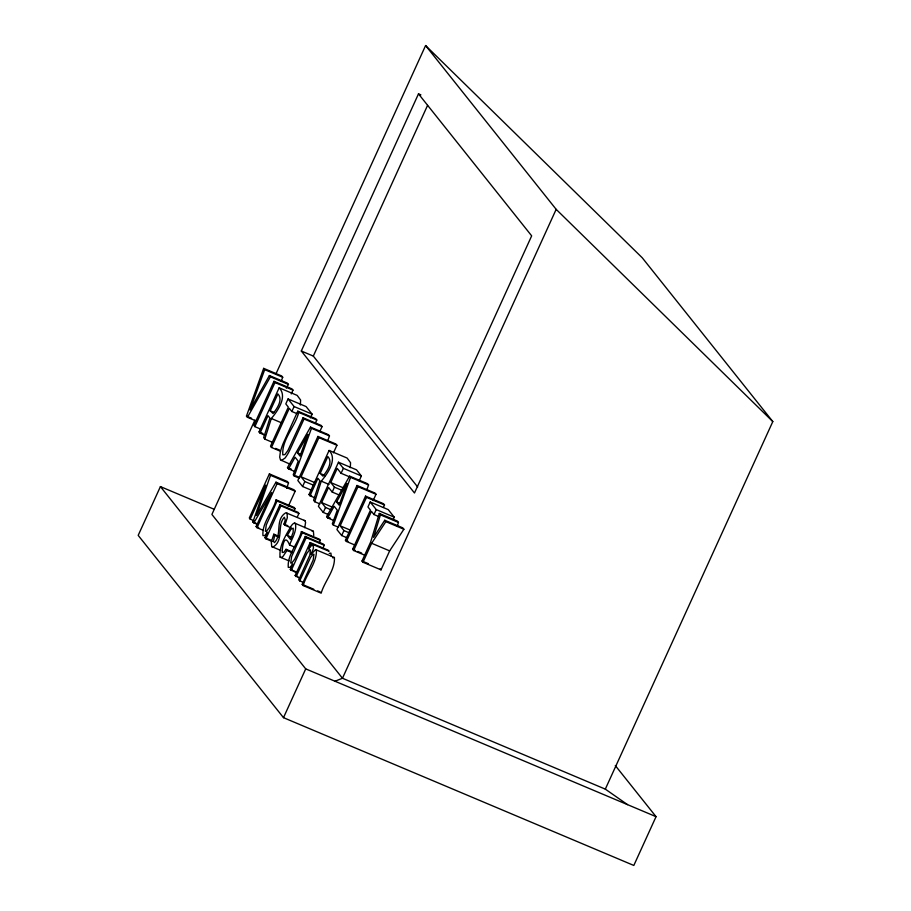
<?xml version="1.0" encoding="UTF-8"?>
<svg xmlns="http://www.w3.org/2000/svg" width="911" height="911" viewBox="0 0 911 911"><rect width="100%" height="100%" fill="white"/><g stroke="black" fill="none" stroke-linecap="round" stroke-linejoin="round"><path stroke-width="1.37" d="M331.194 556.017L330.898 553.114L329.201 553.353M313.76 535.44L313.384 531.136L294.663 523.108A14.565 3.325 -67.1 0 0 291.338 525.738C285.963 535.133 278.755 546.008 280.11 557.133L289.129 560.937M300.357 405.031L300.607 400.054L297.18 395.397L279.153 387.79L259.054 431.882L260.034 433.112L265.192 435.287M350.302 467.685L350.553 462.708L347.114 458.051L329.099 450.444L309 494.536L309.979 495.766L315.126 497.941M304.741 527.708L305.584 522.447L305.071 520.75L285.872 512.722C274.575 519.543 282.41 534.666 274.462 542.614L273.391 541.259L274.746 535.372L273.79 534.176L271.33 541.965L271.706 546.589L280.713 550.392M379.306 513.44L370.652 542.045L361.997 561.028L362.977 562.258L381.003 569.853L389.657 550.882L403.88 529.257L402.764 527.856L384.749 520.261L373.578 537.365L380.422 514.84L379.306 513.44L397.333 521.046L398.449 522.436L397.23 526.41M272.526 442.347L264.794 439.091L271.319 418.502C277.502 411.214 287.876 396.718 279.153 387.79M319.886 503.908L314.739 501.733L321.264 481.156C327.448 473.868 337.822 459.372 329.099 450.444M257.574 524.69L252.882 522.026L265.693 485.164L250.206 519.145L254.067 520.773M250.206 519.145L249.295 517.995L269.383 473.902L270.521 475.326L256.469 515.512L275.987 482.181L294.014 489.788L295.153 491.211L288.263 506.322M286.669 488.285L288.548 482.932L287.409 481.509L269.383 473.902M256.446 421.098L247.428 417.295L246.46 416.088L263.666 368.363L281.681 375.958L282.717 377.256L281.294 381.151M299.412 478.218L294.264 476.043L311.46 428.318L310.492 427.111L287.5 467.571L288.536 468.858L294.97 471.579M327.573 441.231L329.486 435.925L328.518 434.706L310.492 427.111M338.493 527.253L333.346 525.078L350.553 477.353L349.585 476.146L326.594 516.605L327.618 517.892L334.052 520.614M366.666 490.266L368.568 484.959L367.6 483.741L349.585 476.146M263.666 368.363L264.691 369.65L250.013 410.018L269.394 375.548L287.421 383.144L288.445 384.442L286.35 388.12M291.326 527.947L284.881 525.237L283.981 524.098L285.268 519.953L284.369 517.22C276.614 525.271 284.3 540.462 272.936 547.078L271.706 546.589M284.881 525.237L287.318 517.699L287.045 513.144M214.005 509.203L160.416 486.599L138.187 535.372L283.492 717.663L633.817 865.45L656.045 816.666L615.289 765.536M254.875 420.153L211.899 514.453L342.468 678.251L605.314 789.131L627.508 804.629M276.067 373.647L425.596 45.55L642.244 257.779L772.813 421.577L605.314 789.131M291.269 393.916L292.989 390.136L292.01 388.906L273.983 381.31L253.884 425.403L254.864 426.633L261.309 429.343M254.864 426.633L274.963 382.54L273.983 381.31M260.034 433.112L267.993 415.667L269.918 418.092L263.655 437.644L264.794 439.091M270.203 410.804L277.901 393.905C283.344 399.644 277.024 408.686 273.061 413.526L270.203 410.804L274.063 412.432M418.491 93.867L531.671 235.858L414.482 492.999L301.302 351.008L418.491 93.867L420.893 94.881M310.435 417.853L312.12 414.141L306.085 406.568L288.058 398.961L285.803 403.915L288.331 407.092L270.499 446.231L271.478 447.46L280.486 451.264M271.478 447.46L289.311 408.322L291.839 411.487L296.997 413.662M417.659 486.975L313.316 356.076L427.555 105.403M291.839 411.487L294.094 406.545L288.058 398.961M315.502 422.875L316.8 420.017L315.821 418.787L297.795 411.18L283.264 443.258A16.694 3.815 -67.1 0 0 280.281 452.482L279.711 457.151L280.486 459.918L290.324 464.303M297.795 411.18L298.774 412.41C295.164 426.576 281.636 439.66 282.797 454.851L284.904 454.612L287.956 450.421L303.056 417.773L321.082 425.38L322.061 426.61L319.784 431.586M303.056 417.773L304.035 419.003L289.402 450.945A16.717 3.815 -67.1 0 1 284.858 458.233L281.305 460.499M263.473 530.418L257.027 527.697L256.116 526.558L271.603 492.578L253.714 523.062M257.027 527.697L277.126 483.604L275.987 482.181M293.9 511.151L295.05 508.623L294.105 507.438L276.09 499.832C272.958 511.709 261.81 522.8 262.96 535.622L264.759 535.6L267.447 532.218L264.987 537.684L265.887 538.811L272.321 541.521M276.09 499.832L277.035 501.016L266.285 524.907L265.408 531.25L266.342 531.42L269.383 527.503L279.95 504.683L297.977 512.278L298.922 513.474L297.396 516.799M265.887 538.811L280.895 505.867L279.95 504.683M333.472 452.835L336.922 445.251L335.943 444.033L317.916 436.426L297.829 480.518L302.589 486.497L311.608 490.3M313.862 485.347L304.843 481.543L301.063 476.795L318.896 437.656L317.916 436.426M302.589 486.497L304.843 481.543M309.979 495.766L317.928 478.321L319.863 480.746L313.589 500.298L314.739 501.733M320.148 473.458L327.846 456.559C333.278 462.298 326.969 471.34 322.995 476.168L320.148 473.458L325.295 475.633M294.743 547.147L289.596 544.972C292.078 538.219 297.066 530.931 295.358 523.529L294.663 523.108M319.226 542.91L320.376 540.382L319.419 539.198L301.404 531.591C298.273 543.468 287.124 554.56 288.275 567.382L290.074 567.359L292.761 563.977L290.302 569.443L296.348 572.734M301.404 531.591L302.35 532.776L291.6 556.667L290.723 563.009L291.668 563.18L294.697 559.263L305.265 536.442L323.291 544.038L324.236 545.233L322.722 548.559M359.128 480.883L361.382 475.941L356.52 469.837L338.493 462.23L318.394 506.322L323.257 512.426L328.415 514.601M330.67 509.648L325.523 507.473L321.629 502.599L328.541 487.453L332.219 492.065L339.951 495.322M342.172 490.437L334.451 487.18L330.773 482.557L337.218 468.413L341.101 473.287L350.109 477.091M291.201 570.571L306.21 537.627L305.265 536.442M332.219 492.065L334.451 487.18M323.257 512.426L325.523 507.473M341.101 473.287L343.356 468.334L338.493 462.23M299.958 578.337L295.153 575.524L310.161 542.58L328.188 550.187L329.076 551.303L311.05 543.696L310.161 542.58M311.05 543.696L308.635 549.071L311.175 545.746L312.883 545.507C316.037 549.231 304.513 561.21 315.616 549.595L316.39 549.914C317.142 562.691 306.563 573.691 303.147 585.557L321.173 593.163C324.589 581.298 335.168 570.297 334.417 557.521L315.616 549.595M296.098 576.709L306.95 553.216L309.649 549.811L310.446 549.902L309.808 555.232L298.671 579.943L303.488 582.767M299.617 581.127L310.571 557.441L313.168 554.184L313.953 554.309L313.202 559.958L302.201 584.372L303.147 585.557M373.134 500.606L376.015 494.286L375.036 493.067L357.01 485.461L336.911 529.553L341.682 535.531L346.829 537.706M349.084 532.753L343.937 530.578L340.145 525.829L357.989 486.69L357.01 485.461M341.682 535.531L343.937 530.578M355.415 545.256L346.396 541.453L345.417 540.234L365.516 496.131L383.542 503.737L384.522 504.967L383.372 507.484M346.396 541.453L366.495 497.36L365.516 496.131M393.131 519.657L394.258 517.186L388.223 509.613L370.196 502.007L367.942 506.96L370.47 510.126L352.637 549.276L353.616 550.506L365.197 555.391M353.616 550.506L371.449 511.356L373.977 514.533L379.124 516.708M373.977 514.533L376.232 509.579L370.196 502.007M283.492 717.663L305.72 668.879L160.416 486.599M362.977 562.258L371.631 543.275L385.865 521.65L384.749 520.261M425.596 45.55L556.165 209.348L342.468 678.251L335.009 681.234M287.318 535.44L290.894 529.314L293.217 528.186L293.171 532.172L290.541 539.483L287.318 535.44L292.465 537.615M288.536 468.858L295.073 457.231L298.193 461.148L293.228 474.756L294.264 476.043M297.487 452.915L307.907 434.388L300.038 456.115L297.487 452.915L301.359 454.543M327.618 517.892L334.155 506.265L337.286 510.183L332.321 523.791L333.346 525.078M336.58 501.95L347 483.422L339.12 505.149L336.58 501.95L340.441 503.578M247.428 417.295L270.419 376.835L269.394 375.548M289.596 544.972C284.346 531.99 281.943 547.853 282.262 552.487L283.833 552.317L286.043 549.299L286.976 550.472L282.991 556.439L281.305 557.555L280.11 557.133M332.561 557.783L334.417 557.521M303.898 520.329L305.071 520.75M301.302 351.008L313.316 356.076M264.691 369.65L282.717 377.256M270.419 376.835L288.445 384.442M274.963 382.54L292.989 390.136M294.094 406.545L312.12 414.141M298.774 412.41L316.8 420.017M304.035 419.003L322.061 426.61M311.46 428.318L329.486 435.925M318.896 437.656L336.922 445.251M271.319 418.502L281.624 422.852M246.46 416.088L251.607 418.251M259.054 431.882L262.915 433.511M343.356 468.334L361.382 475.941M350.553 477.353L368.568 484.959M275.646 448.406L279.506 450.034M357.989 486.69L376.015 494.286M366.495 497.36L384.522 504.967M330.773 482.557L343.641 487.989M321.264 481.156L328.985 484.413M287.5 467.571L291.361 469.199M301.063 476.795L315.217 482.773M376.232 509.579L394.258 517.186M295.813 475.838L299.673 477.478M380.422 514.84L398.449 522.436M385.865 521.65L403.88 529.257M270.521 475.326L288.548 482.932M309 494.536L311.573 495.63M277.126 483.604L295.153 491.211M321.629 502.599L333.221 507.495M326.594 516.605L330.454 518.234M340.145 525.829L350.45 530.179M277.035 501.016L295.05 508.623M371.631 543.275L389.657 550.882M280.895 505.867L298.922 513.474M345.417 540.234L348.002 541.316M352.637 549.276L355.21 550.358M357.784 551.44L361.644 553.079M283.981 524.098L287.842 525.727M302.35 532.776L320.376 540.382M361.997 561.028L368.443 563.738M306.21 537.627L324.236 545.233M252.882 522.026L256.754 523.654M256.116 526.558L258.69 527.64M273.79 534.176L278.937 536.351M274.746 535.372L278.607 537M264.987 537.684L271.432 540.405M286.043 549.299L292.477 552.009M286.976 550.472L292.124 552.647M290.302 569.443L296.747 572.165M295.153 575.524L297.726 576.606M302.201 584.372L313.783 589.258M317.654 590.886L320.228 591.968M305.72 668.879L656.045 816.666M556.165 209.348L772.813 421.577M380.172 568.817L381.003 569.853M311.778 530.931A14.565 3.325 -67.1 0 1 312.678 530.714"/></g></svg>
